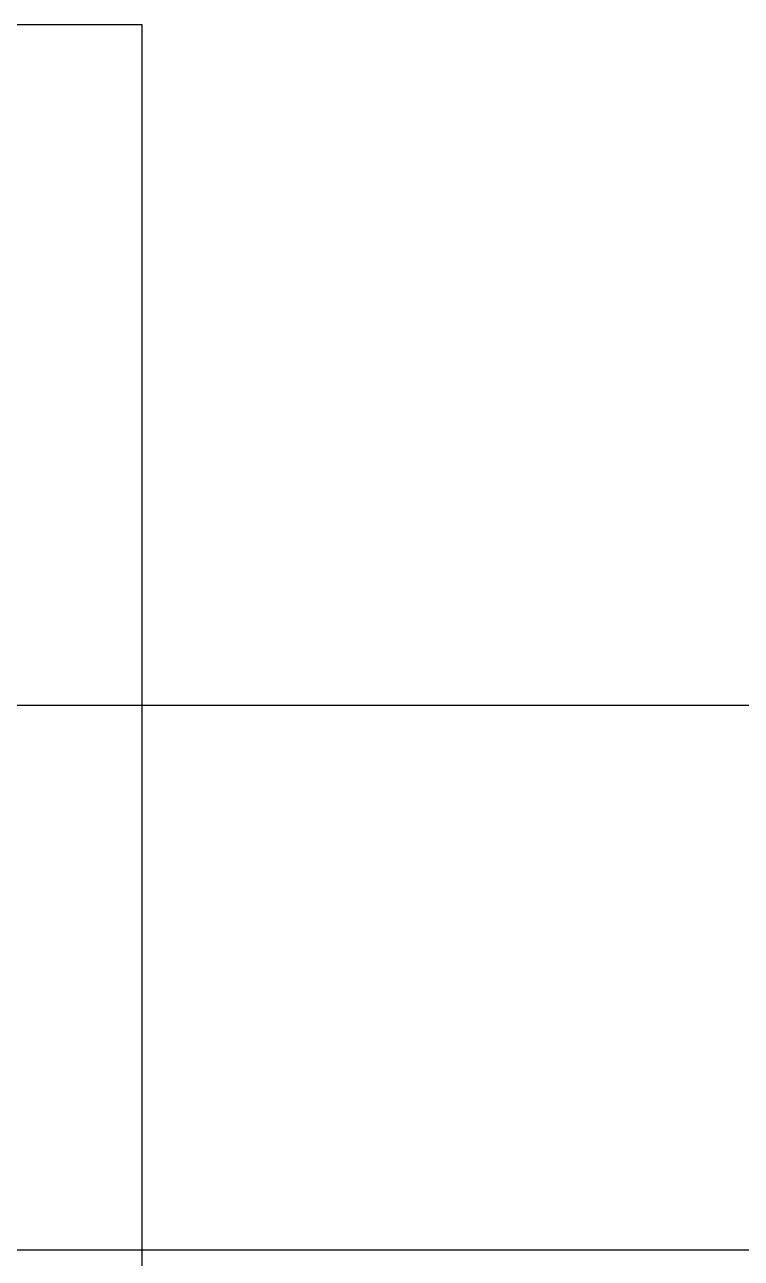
# Model space of a CAD drawing. Header units: millimetres. Extents: x 150937 to 394412, y 327166 to 584759.
# Drawn here: x 230148.3 to 230200.9, y 402549.5 to 402640.1 of the extents above; entities that cross this region are included whole.
import ezdxf

# ---------------------------------------------------------------- set-up
doc = ezdxf.new("R2010")
doc.units = ezdxf.units.MM

# ---------------------------------------------------------------- blocks, each defined once
blk = doc.blocks.new('Shaft_Bearing_C!')
for p, q in [((-10, -140), (-10, 0)), ((-10, 0), (0, 0)), ((-169.973, -50), (-45, -50)), ((-45, -50), (37.6, -50)), ((-169.973, -90), (-45, -90)), ((-45, -90), (37.6, -90))]:
    blk.add_line(p, q)

msp = doc.modelspace()

# ---------------------------------------------------------------- block references
at = {"xscale": -1}
msp.add_blockref('Shaft_Bearing_C!', (230146.894, 402640.103), dxfattribs=at)

doc.saveas('drawing.dxf')
